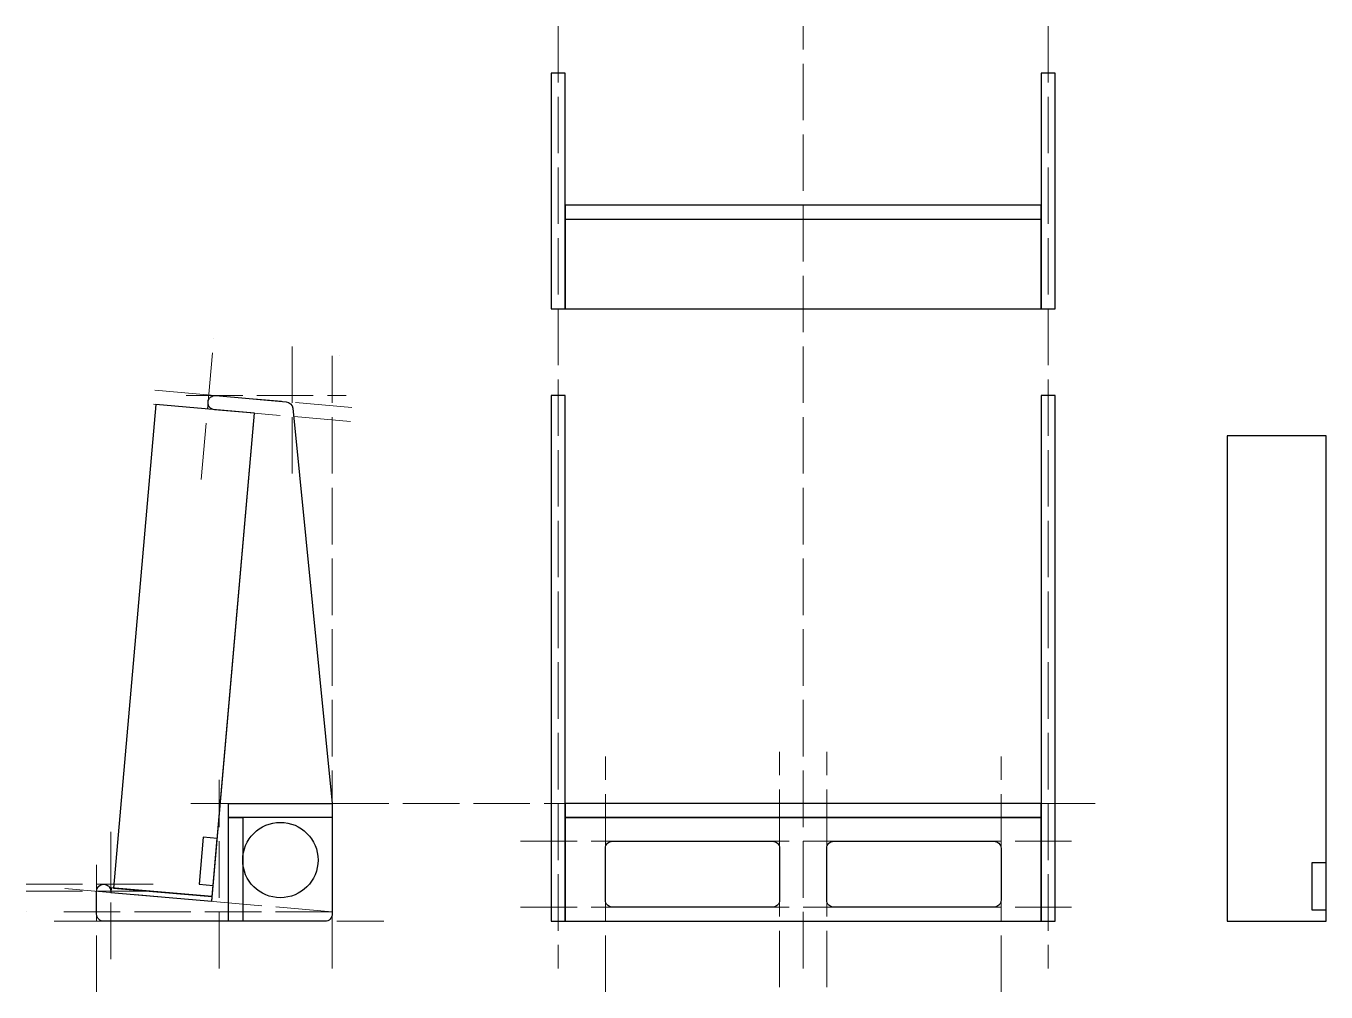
# Model space of a CAD drawing. Header units: millimetres. Extents: x -15 to 261, y -15 to 190.
import ezdxf

# ---------------------------------------------------------------- set-up
doc = ezdxf.new("R2010")
doc.units = ezdxf.units.MM
doc.linetypes.add('ACAD_ISO02W100', pattern=[15, 12, -3])
doc.layers.get('0').update_dxf_attribs({"lineweight": 25, "true_color": 0x000000})
for name, color, linetype, lineweight, true_color in [('auxiliaries', 54, 'Continuous', 25, 0x808000), ('beams', 94, 'Continuous', 25, 0x008000), ('frames', 14, 'Continuous', 25, 0x800000), ('guidelines', 252, 'ACAD_ISO02W100', 18, 0xa0a0a4)]:
    doc.layers.add(name, color=color, linetype=linetype, lineweight=lineweight, true_color=true_color)

msp = doc.modelspace()

# ---------------------------------------------------------------- linework, layer by layer
at = {"flags": 128}
for points in [[(3.59, 7.06), (24.51, 5.23), (33.48, 107.84), (12.56, 109.67)], [(240, 0), (261, 0), (261, 103), (240, 103)]]:
    msp.add_lwpolyline(points, close=True, dxfattribs=at)
at = {"layer": 'auxiliaries', "flags": 128}
for points in [[(21.73, 7.89), (24.71, 7.63), (25.59, 17.59), (22.6, 17.85)], [(258, 2.4), (261, 2.4), (261, 12.4), (258, 12.4)], [(3, 6.11), (24.42, 4.24), (24.51, 5.23), (3.09, 7.11)]]:
    msp.add_lwpolyline(points, close=True, dxfattribs=at)
at = {"layer": 'beams', "flags": 128}
for points in [[(200.5, 152), (99.5, 152), (99.5, 130), (200.5, 130)], [(200.5, 152), (99.5, 152), (99.5, 149), (200.5, 149)], [(28, 25), (50, 25), (50, 22), (28, 22)], [(99.5, 22), (200.5, 22), (200.5, 25), (99.5, 25)], [(28, 22), (31, 22), (31, 0), (28, 0)], [(99.5, 0), (200.5, 0), (200.5, 22), (99.5, 22)]]:
    msp.add_lwpolyline(points, close=True, dxfattribs=at)
for points in [[(109.5, 17), (143.5, 17, -0.414214), (145, 15.5), (145, 4.5, -0.414214), (143.5, 3), (109.5, 3, -0.414214), (108, 4.5), (108, 15.5, -0.414214), (109.5, 17)], [(156.5, 17), (190.5, 17, -0.414214), (192, 15.5), (192, 4.5, -0.414214), (190.5, 3), (156.5, 3, -0.414214), (155, 4.5), (155, 15.5, -0.414214), (156.5, 17)]]:
    msp.add_lwpolyline(points, format="xyb", dxfattribs=at)
at = {"layer": 'frames', "flags": 128}
for points in [[(99.5, 180), (96.5, 180), (96.5, 130), (99.5, 130)], [(203.5, 180), (200.5, 180), (200.5, 130), (203.5, 130)], [(96.5, 0), (99.5, 0), (99.5, 111.58), (96.5, 111.58)], [(200.5, 0), (203.5, 0), (203.5, 111.58), (200.5, 111.58)]]:
    msp.add_lwpolyline(points, close=True, dxfattribs=at)
msp.add_lwpolyline([(0, 1.5), (0, 6.37, -0.414214), (1.5, 7.87), (1.5, 7.87, -0.414214), (3, 6.37), (3, 6.11), (24.42, 4.24), (33.48, 107.84), (25.01, 108.58, -0.414214), (23.65, 110.21), (23.65, 110.21, -0.414214), (25.28, 111.57), (40.25, 110.26, -0.362063), (41.62, 108.91), (50, 25), (50, 1.5, -0.414214), (48.5, 0), (1.5, 0, -0.414214), (0, 1.5)], format="xyb", dxfattribs=at)
at = {"layer": 'frames'}
msp.add_circle((39, 13), 8, dxfattribs=at)
at = {"layer": 'guidelines'}
for p, q in [((98, 190), (98, -10)), ((150, -10), (150, 190)), ((202, 190), (202, -10)), ((41.5, 95), (41.5, 125)), ((22.21, 93.77), (24.83, 123.66)), ((50, -10), (50, 120)), ((51.5, 120), (51.5, 120)), ((12.33, 112.7), (55.16, 108.96)), ((19, 111.58), (53, 111.58)), ((12.06, 109.72), (54.9, 105.97)), ((145, -14), (145, 36)), ((155, -14), (155, 36)), ((108, -15), (108, 35)), ((192, -15), (192, 35)), ((26, -10), (26, 30)), ((20, 25), (215, 25)), ((3, -8), (3, 22)), ((90, 17), (210, 17)), ((0, -15), (0, 15)), ((-15, 7.87), (15, 7.87)), ((-15, 6.37), (15, 6.37)), ((50, 2), (-9.77, 7.23)), ((90, 3), (210, 3)), ((-15, 2), (-15, 2)), ((-15, 2), (-15, 2)), ((50, 2), (-10, 2)), ((-9, 0), (61, 0))]:
    msp.add_line(p, q, dxfattribs=at)

doc.saveas('drawing.dxf')
